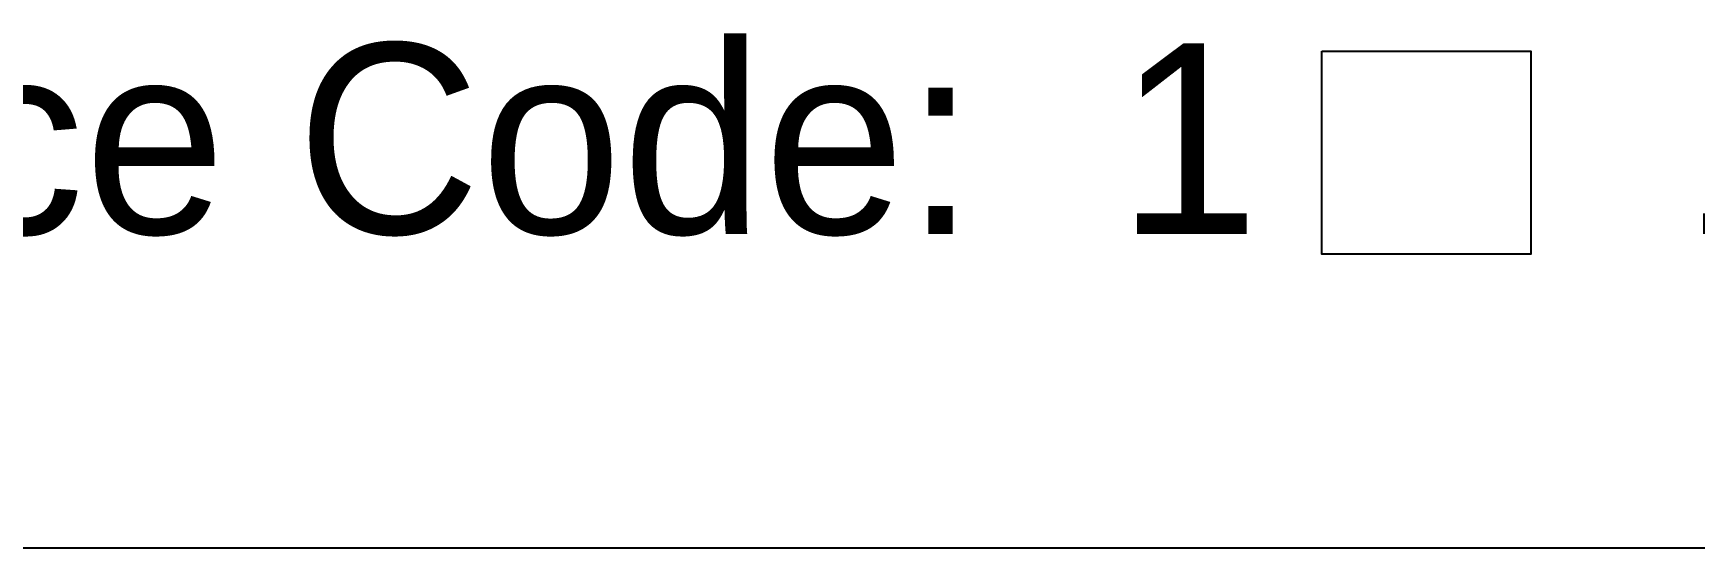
# Model space of a CAD drawing. Extents: x 0 to 841, y 0 to 594.
# Drawn here: x 665.33 to 682.89, y 112.42 to 117.85 of the extents above; entities that cross this region are included whole.
import ezdxf

# ---------------------------------------------------------------- set-up
doc = ezdxf.new("R2010")
doc.units = 0
doc.layers.add('01-LIN-025-A', color=7, linetype='Continuous')

msp = doc.modelspace()

# ---------------------------------------------------------------- linework, layer by layer
at = {"layer": '01-LIN-025-A'}
msp.add_line((648.723, 112.418), (829.276, 112.418), dxfattribs=at)
msp.add_line((648.723, 112.418), (829.276, 112.418), dxfattribs=at)
msp.add_lwpolyline([(678.946, 117.664), (681.157, 117.664), (681.157, 115.52), (678.946, 115.52)], close=True, dxfattribs=at)
msp.add_lwpolyline([(678.946, 117.664), (681.157, 117.664), (681.157, 115.52), (678.946, 115.52)], close=True, dxfattribs=at)

# ---------------------------------------------------------------- texts
msp.add_text('Acceptance Code:  1      1B      2A      2      3      4  ', height=2.0126, dxfattribs=at).set_placement((653.298, 115.734))
msp.add_text('Acceptance Code:  1      1B      2A      2      3      4  ', height=2.0126, dxfattribs=at).set_placement((653.298, 115.734))

doc.saveas('drawing.dxf')
